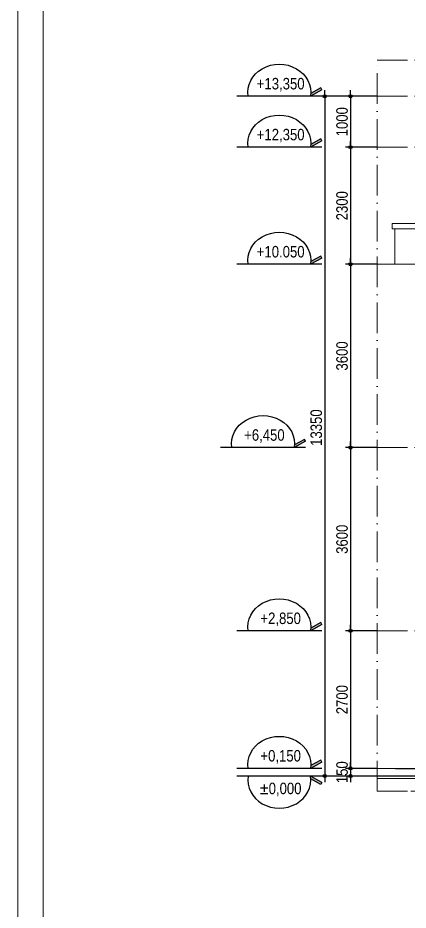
# Model space of a CAD drawing. Extents: x -1107188 to -523840, y 39692 to 514392.
# Drawn here: x -1107188 to -1099514, y 407518 to 425042 of the extents above; entities that cross this region are included whole.
import ezdxf
from ezdxf.enums import TextEntityAlignment as Align

# ---------------------------------------------------------------- set-up
doc = ezdxf.new("R2010")
doc.units = 0
doc.linetypes.add('ACAD_ISO10W100', pattern=[18, 12, -3, 0, -3])
doc.layers.get('0').update_dxf_attribs({"color": 255, "linetype": 'CONTINUOUS'})
doc.layers.get('DEFPOINTS').update_dxf_attribs({"linetype": 'CONTINUOUS'})
for name, color, linetype, lineweight in [('00-KICH THUOC', 6, 'CONTINUOUS', 9), ('NET-THAY', 2, 'CONTINUOUS', 13), ('TRUC', 24, 'CONTINUOUS', 0)]:
    doc.layers.add(name, color=color, linetype=linetype, lineweight=lineweight)
for name, color, linetype in [('009', 251, 'CONTINUOUS'), ('DIM', 1, 'CONTINUOUS'), ('TAGS', 60, 'CONTINUOUS'), ('TUONG', 131, 'CONTINUOUS')]:
    doc.layers.add(name, color=color, linetype=linetype)
doc.styles.add('HEL-CONDENSE', font='')
doc.styles.add('SO BV', font='', dxfattribs={"height": 200})
doc.styles.get("Standard").update_dxf_attribs({"font": ''})
doc.styles.add('TEN BV', font='', dxfattribs={"height": 350})
doc.styles.add('VNI-HELVE-CONDENSEN', font='')
doc.styles.get('HEL-CONDENSE').set_extended_font_data('VNI-Helve-Condense')
doc.styles.get('SO BV').set_extended_font_data('VNI-Helve-Condense')
doc.styles.get('Standard').set_extended_font_data('VNI-Helve-Condense')
doc.styles.get('TEN BV').set_extended_font_data('VNI-Helve-Condense', bold=True)
doc.styles.get('VNI-HELVE-CONDENSEN').set_extended_font_data('VNI-Helve-Condense')
doc.dimstyles.new('D100', dxfattribs={"dimtxt": 225, "dimasz": 1.2, "dimexe": 100, "dimexo": 0, "dimgap": 50, "dimtad": 1, "dimdec": 0, "dimzin": 13, "dimdsep": 46, "dimtxsty": 'HEL-CONDENSE', "dimblk": 'D50', "dimcen": 0, "dimclrd": 1, "dimclre": 1, "dimclrt": 7, "dimadec": 0, "dimazin": 0, "dimtfac": 1, "dimtdec": 0, "dimtmove": 0, "dimatfit": 3, "dimldrblk": 'D50', "dimfxl": 1, "dimtolj": 1, "dimtzin": 13, "dimarcsym": 0})
doc.dimstyles.get("Standard").update_dxf_attribs({"dimtxt": 0.18, "dimasz": 0.18, "dimexe": 0.18, "dimexo": 0.0625, "dimgap": 0.09, "dimtad": 0, "dimtih": 1, "dimtoh": 1, "dimdec": 4, "dimzin": 0, "dimdsep": 46, "dimtxsty": 'Standard', "dimcen": 0.09, "dimadec": 0, "dimazin": 0, "dimtfac": 1, "dimtdec": 4, "dimtofl": 0, "dimtmove": 0, "dimatfit": 3, "dimfxl": 1, "dimtolj": 1, "dimtzin": 0, "dimarcsym": 0})

# ---------------------------------------------------------------- blocks, each defined once
blk = doc.blocks.new('CAODO')
at = {"layer": 'TAGS', "linetype": 'Continuous'}
h = blk.add_hatch(color=256, dxfattribs=at)
edge = h.paths.add_edge_path()
edge.add_line((-907, 181), (-931, 138))
edge.add_line((-931, 138), (-681, 0))
edge.add_ellipse((0, 87), major_axis=(688, 0), ratio=0.890858, start_angle=182.4779, end_angle=188.1666, ccw=False)
edge.add_line((-687, 61), (-907, 181))
for p, q in [((-931, 138), (-907, 181)), ((-931, 138), (-681, 0)), ((-931, 0), (931, 0)), ((-907, 181), (-687, 61))]:
    blk.add_line(p, q, dxfattribs=at)
blk.add_ellipse((0, 87), major_axis=(688, 0), ratio=0.890858, start_param=-0.142534, end_param=3.284126, dxfattribs=at)
at = {"layer": 'TAGS', "linetype": 'Continuous', "style": 'VNI-HELVE-CONDENSEN'}
blk.add_attdef('0.000', text='', height=250, dxfattribs=at).set_placement((0, 232), align=Align.MIDDLE_CENTER)
blk = doc.blocks.new('D50')
at = {"layer": 'DIM'}
blk.add_hatch(color=256, dxfattribs=at).paths.add_polyline_path([(25, 0, 1), (-25, 0, 1)])
blk.add_line((25, 0), (100, 0), dxfattribs=at)
blk.add_circle((0, 0), 25, dxfattribs=at)
blk = doc.blocks.new('*D774')
at = {"layer": 'DEFPOINTS', "color": 0, "transparency": 16777216}
for p in [(-1100124, 423502), (-1100648, 422502), (-1100124, 422502)]:
    blk.add_point(p, dxfattribs=at)
at = {"layer": 'DIM', "color": 1, "lineweight": -2, "transparency": 16777216}
for p, q in [((-1100124, 423502), (-1100748, 423502)), ((-1100648, 423500), (-1100648, 422503)), ((-1100124, 422502), (-1100748, 422502))]:
    blk.add_line(p, q, dxfattribs=at)
at = {"layer": 'DIM', "color": 1, "lineweight": -2, "transparency": 16777216, "xscale": 1.199999999999999, "yscale": 1.199999999999999, "zscale": 1.199999999999999}
for p, rotation in [((-1100648, 423502), 90), ((-1100648, 422502), 270)]:
    blk.add_blockref('D50', p, dxfattribs=dict(at, rotation=rotation))
at = {"layer": 'DIM', "color": 7, "transparency": 16777216, "insert": (-1100813, 423002), "char_height": 225, "attachment_point": 5, "rotation": 90, "style": 'HEL-CONDENSE'}
blk.add_mtext('\\A1;1000', dxfattribs=at)
blk = doc.blocks.new('*D775')
at = {"layer": 'DEFPOINTS', "color": 0, "transparency": 16777216}
for p in [(-1100124, 422502), (-1100648, 420202), (-1100124, 420202)]:
    blk.add_point(p, dxfattribs=at)
at = {"layer": 'DIM', "color": 1, "lineweight": -2, "transparency": 16777216}
for p, q in [((-1100124, 422502), (-1100748, 422502)), ((-1100648, 422500), (-1100648, 420203)), ((-1100124, 420202), (-1100748, 420202))]:
    blk.add_line(p, q, dxfattribs=at)
at = {"layer": 'DIM', "color": 1, "lineweight": -2, "transparency": 16777216, "xscale": 1.199999999999999, "yscale": 1.199999999999999, "zscale": 1.199999999999999}
for p, rotation in [((-1100648, 422502), 90), ((-1100648, 420202), 270)]:
    blk.add_blockref('D50', p, dxfattribs=dict(at, rotation=rotation))
at = {"layer": 'DIM', "color": 7, "transparency": 16777216, "insert": (-1100813, 421352), "char_height": 225, "attachment_point": 5, "rotation": 90, "style": 'HEL-CONDENSE'}
blk.add_mtext('\\A1;2300', dxfattribs=at)
blk = doc.blocks.new('*D776')
at = {"layer": 'DEFPOINTS', "color": 0, "transparency": 16777216}
for p in [(-1100124, 420202), (-1100648, 416602), (-1100124, 416602)]:
    blk.add_point(p, dxfattribs=at)
at = {"layer": 'DIM', "color": 1, "lineweight": -2, "transparency": 16777216}
for p, q in [((-1100124, 420202), (-1100748, 420202)), ((-1100648, 420200), (-1100648, 416603)), ((-1100124, 416602), (-1100748, 416602))]:
    blk.add_line(p, q, dxfattribs=at)
at = {"layer": 'DIM', "color": 1, "lineweight": -2, "transparency": 16777216, "xscale": 1.199999999999999, "yscale": 1.199999999999999, "zscale": 1.199999999999999}
for p, rotation in [((-1100648, 420202), 90), ((-1100648, 416602), 270)]:
    blk.add_blockref('D50', p, dxfattribs=dict(at, rotation=rotation))
at = {"layer": 'DIM', "color": 7, "transparency": 16777216, "insert": (-1100813, 418402), "char_height": 225, "attachment_point": 5, "rotation": 90, "style": 'HEL-CONDENSE'}
blk.add_mtext('\\A1;3600', dxfattribs=at)
blk = doc.blocks.new('*D777')
at = {"layer": 'DEFPOINTS', "color": 0, "transparency": 16777216}
for p in [(-1100124, 416602), (-1100648, 413002), (-1100124, 413002)]:
    blk.add_point(p, dxfattribs=at)
at = {"layer": 'DIM', "color": 1, "lineweight": -2, "transparency": 16777216}
for p, q in [((-1100124, 416602), (-1100748, 416602)), ((-1100648, 416600), (-1100648, 413003)), ((-1100124, 413002), (-1100748, 413002))]:
    blk.add_line(p, q, dxfattribs=at)
at = {"layer": 'DIM', "color": 1, "lineweight": -2, "transparency": 16777216, "xscale": 1.199999999999999, "yscale": 1.199999999999999, "zscale": 1.199999999999999}
for p, rotation in [((-1100648, 416602), 90), ((-1100648, 413002), 270)]:
    blk.add_blockref('D50', p, dxfattribs=dict(at, rotation=rotation))
at = {"layer": 'DIM', "color": 7, "transparency": 16777216, "insert": (-1100813, 414802), "char_height": 225, "attachment_point": 5, "rotation": 90, "style": 'HEL-CONDENSE'}
blk.add_mtext('\\A1;3600', dxfattribs=at)
blk = doc.blocks.new('*D778')
at = {"layer": 'DEFPOINTS', "color": 0, "transparency": 16777216}
for p in [(-1100124, 413002), (-1100648, 410302), (-1100124, 410302)]:
    blk.add_point(p, dxfattribs=at)
at = {"layer": 'DIM', "color": 1, "lineweight": -2, "transparency": 16777216}
for p, q in [((-1100124, 413002), (-1100748, 413002)), ((-1100648, 413000), (-1100648, 410303)), ((-1100124, 410302), (-1100748, 410302))]:
    blk.add_line(p, q, dxfattribs=at)
at = {"layer": 'DIM', "color": 1, "lineweight": -2, "transparency": 16777216, "xscale": 1.199999999999999, "yscale": 1.199999999999999, "zscale": 1.199999999999999}
for p, rotation in [((-1100648, 413002), 90), ((-1100648, 410302), 270)]:
    blk.add_blockref('D50', p, dxfattribs=dict(at, rotation=rotation))
at = {"layer": 'DIM', "color": 7, "transparency": 16777216, "insert": (-1100813, 411652), "char_height": 225, "attachment_point": 5, "rotation": 90, "style": 'HEL-CONDENSE'}
blk.add_mtext('\\A1;2700', dxfattribs=at)
blk = doc.blocks.new('*D779')
at = {"layer": 'DEFPOINTS', "color": 0, "transparency": 16777216}
for p in [(-1100124, 410302), (-1100648, 410152), (-1100124, 410152)]:
    blk.add_point(p, dxfattribs=at)
at = {"layer": 'DIM', "color": 1, "lineweight": -2, "transparency": 16777216}
for p, q in [((-1100124, 410302), (-1100748, 410302)), ((-1100648, 410300), (-1100648, 410153)), ((-1100124, 410152), (-1100748, 410152))]:
    blk.add_line(p, q, dxfattribs=at)
at = {"layer": 'DIM', "color": 1, "lineweight": -2, "transparency": 16777216, "xscale": 1.199999999999999, "yscale": 1.199999999999999, "zscale": 1.199999999999999}
for p, rotation in [((-1100648, 410302), 90), ((-1100648, 410152), 270)]:
    blk.add_blockref('D50', p, dxfattribs=dict(at, rotation=rotation))
at = {"layer": 'DIM', "color": 7, "transparency": 16777216, "insert": (-1100813, 410227), "char_height": 225, "attachment_point": 5, "rotation": 90, "style": 'HEL-CONDENSE'}
blk.add_mtext('\\A1;150', dxfattribs=at)
blk = doc.blocks.new('*D780')
at = {"layer": 'DEFPOINTS', "color": 0, "transparency": 16777216}
for p in [(-1100748, 423502), (-1101155, 410152), (-1100748, 410152)]:
    blk.add_point(p, dxfattribs=at)
at = {"layer": 'DIM', "color": 1, "lineweight": -2, "transparency": 16777216}
for p, q in [((-1100748, 423502), (-1101255, 423502)), ((-1101155, 423500), (-1101155, 410153)), ((-1100748, 410152), (-1101255, 410152))]:
    blk.add_line(p, q, dxfattribs=at)
at = {"layer": 'DIM', "color": 1, "lineweight": -2, "transparency": 16777216, "xscale": 1.199999999999999, "yscale": 1.199999999999999, "zscale": 1.199999999999999}
for p, rotation in [((-1101155, 423502), 90), ((-1101155, 410152), 270)]:
    blk.add_blockref('D50', p, dxfattribs=dict(at, rotation=rotation))
at = {"layer": 'DIM', "color": 7, "transparency": 16777216, "insert": (-1101320, 416995), "char_height": 225, "attachment_point": 5, "rotation": 90, "style": 'HEL-CONDENSE'}
blk.add_mtext('\\A1;13350', dxfattribs=at)
blk = doc.blocks.new('*D886')
at = {"layer": 'DEFPOINTS', "color": 0, "linetype": 'Continuous', "transparency": 16777216}
for p in [(-1093727, 423402), (-1097135, 421232), (-1099826, 421002), (-1098648, 421002), (-1087176, 421002)]:
    blk.add_point(p, dxfattribs=at)
at = {"layer": 'DIM', "color": 1, "linetype": 'Continuous', "lineweight": -2, "transparency": 16777216}
blk.add_arc((-1098648, 421002), 1530, 0.0449, 25.9551, dxfattribs=at)
at = {"layer": 'DIM', "color": 1, "linetype": 'Continuous', "lineweight": -2, "transparency": 16777216, "xscale": 1.199999999999999, "yscale": 1.199999999999999, "zscale": 1.199999999999999}
for p, rotation in [((-1097273, 421672), 115.9775297945423), ((-1097118, 421002), 270.0224702054559)]:
    blk.add_blockref('D50', p, dxfattribs=dict(at, rotation=rotation))
at = {"layer": 'DIM', "color": 7, "linetype": 'Continuous', "transparency": 16777216, "insert": (-1096996, 421383), "char_height": 225, "attachment_point": 5, "rotation": 283, "style": 'HEL-CONDENSE'}
blk.add_mtext('\\A1;26°', dxfattribs=at)
blk = doc.blocks.new('KHUNGTEN')
at = {"color": 3, "linetype": 'Continuous'}
for points in [[(-593653, 217892), (-593653, 277292), (-509653, 277292), (-509653, 217892), (-593653, 217892)], [(-593153, 218392), (-593153, 276792), (-510153, 276792), (-510153, 218392)]]:
    blk.add_lwpolyline(points, close=True, dxfattribs=at)
at = {"style": 'TEN BV'}
for tag, p in [('TEB_BV', (-518299, 222628)), ('LOAI_BV', (-511918, 220684)), ('TL', (-512164, 219751))]:
    blk.add_attdef(tag, p, '', height=350, dxfattribs=at)
at = {"style": 'SO BV'}
for tag, p in [('SOBV', (-510673, 221020)), ('TONGSOBV', (-510673, 220591))]:
    blk.add_attdef(tag, text='', height=200, dxfattribs=at).set_placement(p, align=Align.CENTER)

msp = doc.modelspace()

# ---------------------------------------------------------------- linework, layer by layer
at = {"layer": '009'}
msp.add_line((-1099765.708, 410301.638), (-1082159.839, 410301.638), dxfattribs=at)
at = {"layer": 'NET-THAY'}
for p, q in [((-1087175.774, 421001.638), (-1099825.774, 421001.638)), ((-1099775.774, 420901.638), (-1099775.774, 420201.638)), ((-1099775.774, 420201.638), (-1087175.774, 420201.638))]:
    msp.add_line(p, q, dxfattribs=at)
for points in [[(-1099775.774, 420901.638), (-1099825.774, 420901.638), (-1099825.774, 421001.638), (-1099825.774, 421001.638)], [(-1099775.774, 420901.638), (-1064975.774, 420901.638)]]:
    msp.add_lwpolyline(points, dxfattribs=at)
at = {"layer": 'TRUC', "linetype": 'ACAD_ISO10W100', "ltscale": 50}
for points in [[(-1100124.007, 424214.293), (-1064655.569, 424214.293)], [(-1100124.007, 423501.638), (-1064655.569, 423501.638)], [(-1100124.007, 422501.638), (-1064655.569, 422501.638)], [(-1100124.007, 420201.638), (-1064655.569, 420201.638)], [(-1100124.007, 416601.638), (-1064655.569, 416601.638)], [(-1100124.007, 413001.638), (-1064655.569, 413001.638)], [(-1100124.007, 410301.638), (-1064655.569, 410301.638)], [(-1100124.007, 409851.638), (-1064655.569, 409851.638)]]:
    msp.add_lwpolyline(points, dxfattribs=at)
msp.add_lwpolyline([(-1100124.007, 424214.293), (-1064655.569, 424214.293), (-1064655.569, 409851.638), (-1100124.007, 409851.638)], close=True, dxfattribs=at)
at = {"layer": 'TUONG', "const_width": 20}
msp.add_lwpolyline([(-1064655.569, 410101.638), (-1100124.007, 410101.638)], dxfattribs=at)
at = {"layer": 'TUONG'}
msp.add_lwpolyline([(-1064655.569, 410151.638), (-1100124.007, 410151.638)], dxfattribs=at)

# ---------------------------------------------------------------- block references
at = {"layer": '00-KICH THUOC'}
msp.add_blockref('KHUNGTEN', (-513535.14, 177700), dxfattribs=at)
at = {"layer": 'TAGS', "linetype": 'Continuous'}
ref = msp.add_blockref('CAODO', (-1102047.174, 423501.638), dxfattribs=dict(at, xscale=-0.9000000001396984, yscale=0.9000000001396984, zscale=0.9))
ref.add_attrib('0.000', '+13,350', dxfattribs={"color": 7, "linetype": 'Continuous', "height": 225, "style": 'VNI-HELVE-CONDENSEN'}).set_placement((-1102020.342, 423749.736), align=Align.MIDDLE_CENTER)
ref = msp.add_blockref('CAODO', (-1102047.174, 422501.638), dxfattribs=dict(at, xscale=-0.9000000001396984, yscale=0.9000000001396984, zscale=0.9))
ref.add_attrib('0.000', '+12,350', dxfattribs={"color": 7, "linetype": 'Continuous', "height": 225, "style": 'VNI-HELVE-CONDENSEN'}).set_placement((-1102020.342, 422749.736), align=Align.MIDDLE_CENTER)
ref = msp.add_blockref('CAODO', (-1102047.174, 420201.638), dxfattribs=dict(at, xscale=-0.9000000001396984, yscale=0.9000000001396984, zscale=0.9))
ref.add_attrib('0.000', '+10.050', dxfattribs={"color": 7, "linetype": 'Continuous', "height": 225, "style": 'VNI-HELVE-CONDENSEN'}).set_placement((-1102020.342, 420449.736), align=Align.MIDDLE_CENTER)
ref = msp.add_blockref('CAODO', (-1102367.174, 416601.638), dxfattribs=dict(at, xscale=-0.9000000001396984, yscale=0.9000000001396984, zscale=0.9))
ref.add_attrib('0.000', '+6,450', dxfattribs={"color": 7, "linetype": 'Continuous', "height": 225, "style": 'VNI-HELVE-CONDENSEN'}).set_placement((-1102340.342, 416849.736), align=Align.MIDDLE_CENTER)
ref = msp.add_blockref('CAODO', (-1102047.174, 413001.638), dxfattribs=dict(at, xscale=-0.9000000001396984, yscale=0.9000000001396984, zscale=0.9))
ref.add_attrib('0.000', '+2,850', dxfattribs={"color": 7, "linetype": 'Continuous', "height": 225, "style": 'VNI-HELVE-CONDENSEN'}).set_placement((-1102020.342, 413249.736), align=Align.MIDDLE_CENTER)
ref = msp.add_blockref('CAODO', (-1102047.174, 410301.638), dxfattribs=dict(at, xscale=-0.9000000001396984, yscale=0.9000000001396984, zscale=0.9))
ref.add_attrib('0.000', '+0,150', dxfattribs={"color": 7, "linetype": 'Continuous', "height": 225, "style": 'VNI-HELVE-CONDENSEN'}).set_placement((-1102020.342, 410549.736), align=Align.MIDDLE_CENTER)
ref = msp.add_blockref('CAODO', (-1102047.174, 410151.638), dxfattribs=dict(at, xscale=0.9000000001396984, yscale=0.9000000001396984, zscale=0.9, rotation=180))
ref.add_attrib('0.000', '±0,000', dxfattribs={"color": 7, "linetype": 'Continuous', "height": 225, "style": 'VNI-HELVE-CONDENSEN'}).set_placement((-1102020.342, 409908.34), align=Align.MIDDLE_CENTER)

# ---------------------------------------------------------------- dimensions: what is measured, and where the dimension line sits
at = {"layer": 'DIM'}
for base, p1, p2, override, picture, middle in [((-1101155.45, 410151.638), (-1100748.484, 423501.638), (-1100748.484, 410151.638), {"dimtxt": 225, "dimasz": 1.2, "dimexe": 100, "dimexo": 0, "dimgap": 50, "dimtad": 1, "dimtih": 0, "dimtoh": 0, "dimdec": 2, "dimzin": 13, "dimtxsty": 'HEL-CONDENSE', "dimblk": 'D50', "dimcen": 0, "dimclrd": 1, "dimclre": 1, "dimclrt": 7, "dimtdec": 2, "dimtofl": 1, "dimldrblk": 'D50', "dimtzin": 13}, '*D780', (-1101155.45, 416995.49)), ((-1100648.484, 422501.638), (-1100124.007, 423501.638), (-1100124.007, 422501.638), {"dimtxt": 225, "dimasz": 1.2, "dimexe": 100, "dimexo": 0, "dimgap": 50, "dimtad": 1, "dimtih": 0, "dimtoh": 0, "dimdec": 2, "dimzin": 13, "dimtxsty": 'HEL-CONDENSE', "dimblk": 'D50', "dimcen": 0, "dimclrd": 1, "dimclre": 1, "dimclrt": 7, "dimtdec": 2, "dimtofl": 1, "dimldrblk": 'D50', "dimtzin": 13}, '*D774', (-1100648.484, 423001.638)), ((-1100648.484, 410151.638), (-1100124.007, 410301.638), (-1100124.007, 410151.638), {"dimtxt": 225, "dimasz": 1.2, "dimexe": 100, "dimexo": 0, "dimgap": 50, "dimtad": 1, "dimtih": 0, "dimtoh": 0, "dimdec": 2, "dimzin": 13, "dimtxsty": 'HEL-CONDENSE', "dimblk": 'D50', "dimcen": 0, "dimclrd": 1, "dimclre": 1, "dimclrt": 7, "dimtdec": 2, "dimtofl": 1, "dimtmove": 1, "dimldrblk": 'D50', "dimtzin": 13}, '*D779', (-1100648.484, 410226.638))]:
    dim = msp.add_linear_dim(base=base, p1=p1, p2=p2, angle=90, dimstyle='Standard', override=override, dxfattribs=at)
    dim.commit()
    dim.dimension.update_dxf_attribs({"geometry": picture, "text_midpoint": middle, "dimtype": 160})
at = {"layer": 'DIM', "linetype": 'Continuous'}
dim = msp.add_angular_dim_2l(base=(-1097135.212, 421232.174), line1=((-1087175.774, 421001.638), (-1099825.774, 421001.638)), line2=((-1093726.927, 423401.638), (-1098647.657, 421001.638)), dimstyle='D100', dxfattribs=at)
dim.commit()
dim.dimension.update_dxf_attribs({"geometry": '*D886', "text_midpoint": (-1096996.281, 421382.888)})
at = {"layer": 'DIM'}
for base, p1, p2, picture, middle in [((-1100648.484, 420201.638), (-1100124.007, 422501.638), (-1100124.007, 420201.638), '*D775', (-1100813.384, 421351.638)), ((-1100648.484, 416601.638), (-1100124.007, 420201.638), (-1100124.007, 416601.638), '*D776', (-1100813.384, 418401.638)), ((-1100648.484, 413001.638), (-1100124.007, 416601.638), (-1100124.007, 413001.638), '*D777', (-1100813.384, 414801.638)), ((-1100648.484, 410301.638), (-1100124.007, 413001.638), (-1100124.007, 410301.638), '*D778', (-1100813.384, 411651.638))]:
    dim = msp.add_linear_dim(base=base, p1=p1, p2=p2, angle=90, dimstyle='Standard', override={"dimtxt": 225, "dimasz": 1.2, "dimexe": 100, "dimexo": 0, "dimgap": 50, "dimtad": 1, "dimtih": 0, "dimtoh": 0, "dimdec": 2, "dimzin": 13, "dimtxsty": 'HEL-CONDENSE', "dimblk": 'D50', "dimcen": 0, "dimclrd": 1, "dimclre": 1, "dimclrt": 7, "dimtdec": 2, "dimtofl": 1, "dimtmove": 1, "dimldrblk": 'D50', "dimtzin": 13}, dxfattribs=at)
    dim.commit()
    dim.dimension.update_dxf_attribs({"geometry": picture, "text_midpoint": middle})

doc.saveas('drawing.dxf')
